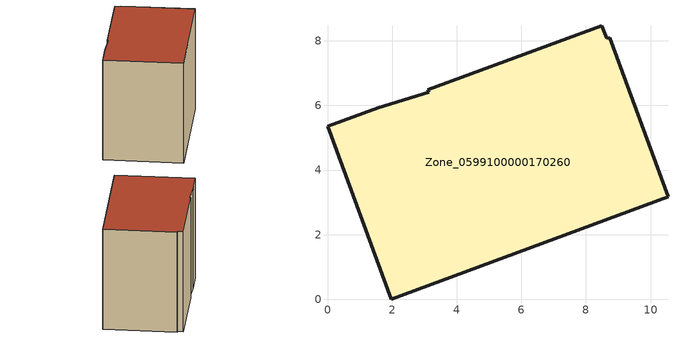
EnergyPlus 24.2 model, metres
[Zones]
Zone_0599100000170260
 floor ground (C_G): 8.49,8.47 8.64,8.07 8.74,8.1 10.54,3.17 1.97,0 0,5.35 1.58,5.93 3.14,6.4 3.1,6.49 z0
 wall outside (C_F): 10.54,3.17 8.74,8.1 8.64,8.07 8.49,8.47 3.1,6.49 3.14,6.4 1.58,5.93 0,5.35 1.97,0 10.54,3.17 z0:7.71
 roof outside (C_R): 8.64,8.07 8.49,8.47 3.1,6.49 3.14,6.4 1.58,5.93 0,5.35 1.97,0 10.54,3.17 8.74,8.1 z7.71
[BUILDING]
Pand.0599100000170260: North Axis=0; Terrain=City; Loads Convergence Tolerance Value=0.04; Temperature Convergence Tolerance Value=0.4; Solar Distribution=FullExterior; Maximum Number of Warmup Days=25; Minimum Number of Warmup Days=1
[Site:Location]
Rotterdam.The.Hague.AP_ZH_NLD Design_Conditions: Latitude=51.96; Longitude=4.45; Time Zone=1; Elevation=-4.5
[SITE:GROUNDTEMPERATURE:BUILDINGSURFACE]
18, 18, 18, 18, 18, 18, 18, 18, 18, 18, 18, 18
[MATERIAL] Thermal Absorptance=0.9; Solar Absorptance=0.7; Visible Absorptance=0.7
Name | Roughness | Thickness | Conductivity | Density | Specific Heat
G.TC.1975-1991 | MediumSmooth | 0.15 | 0.288461 | 540 | 1210
F.TC.1975-1991 | Rough | 0.3 | 0.230769 | 1920 | 840
R.TC.1975-1991 | MediumRough | 0.2 | 0.153846 | 1500 | 1000
[CONSTRUCTION]
C_G: G.TC.1975-1991
C_F: F.TC.1975-1991
C_R: R.TC.1975-1991
[ZONE]
Zone_0599100000170260: Type=1; Multiplier=1; Ceiling Height=Autocalculate; Volume=Autocalculate; Floor Area=autocalculate; Part of Total Floor Area=Yes
[ZONEINFILTRATION:DESIGNFLOWRATE]
Infil_Zone_0599100000170260: Zone or ZoneList or Space or SpaceList=Zone_0599100000170260; Schedule=AlwaysOn; Design Flow Rate Calculation Method=Flow/Area; Flow Rate per Floor Area=0.003; Constant Term Coefficient=1; Temperature Term Coefficient=0; Velocity Term Coefficient=0; Velocity Squared Term Coefficient=0
[HVACTEMPLATE:ZONE:IDEALLOADSAIRSYSTEM]
Zone_0599100000170260: Maximum Heating Supply Air Temperature=50; Minimum Cooling Supply Air Temperature=13; Maximum Heating Supply Air Humidity Ratio=0.0156; Minimum Cooling Supply Air Humidity Ratio=0.0077; Heating Limit=NoLimit; Cooling Limit=NoLimit; Dehumidification Control Type=ConstantSensibleHeatRatio; Cooling Sensible Heat Ratio=0.7; Dehumidification Setpoint=60; Humidification Control Type=None; Humidification Setpoint=30; Outdoor Air Method=None; Outdoor Air Flow Rate per Person=0.00944; Outdoor Air Flow Rate per Zone Floor Area=0; Outdoor Air Flow Rate per Zone=0; Demand Controlled Ventilation Type=None; Outdoor Air Economizer Type=NoEconomizer; Heat Recovery Type=None; Sensible Heat Recovery Effectiveness=0.7; Latent Heat Recovery Effectiveness=0.65
[ZONECONTROL:THERMOSTAT]
ThermostatControl_Zone_0599100000170260: Zone or ZoneList=Zone_0599100000170260; Control Type Schedule=DualSetpointControlType; Control 1=Thermostat_Zone_0599100000170260; Temperature Difference Between Cutout And Setpoint=0
[THERMOSTATSETPOINT:DUALSETPOINT]
Thermostat_Zone_0599100000170260: Heating Setpoint Temperature Schedule=HeatingSetpoint_Zone_0599100000170260; Cooling Setpoint Temperature Schedule=CoolingSetpoint_Zone_0599100000170260
[SCHEDULE:COMPACT]
HeatingSetpoint_Zone_0599100000170260: Through: 12/31, For: AllDays, Until: 24:00, 21
CoolingSetpoint_Zone_0599100000170260: Through: 12/31, For: AllDays, Until: 24:00, 24
DualSetpointControlType: Through: 12/31, For: AllDays, Until: 24:00, 4
AlwaysOn: Through: 12/31, For: AllDays, Until: 24:00, 1
